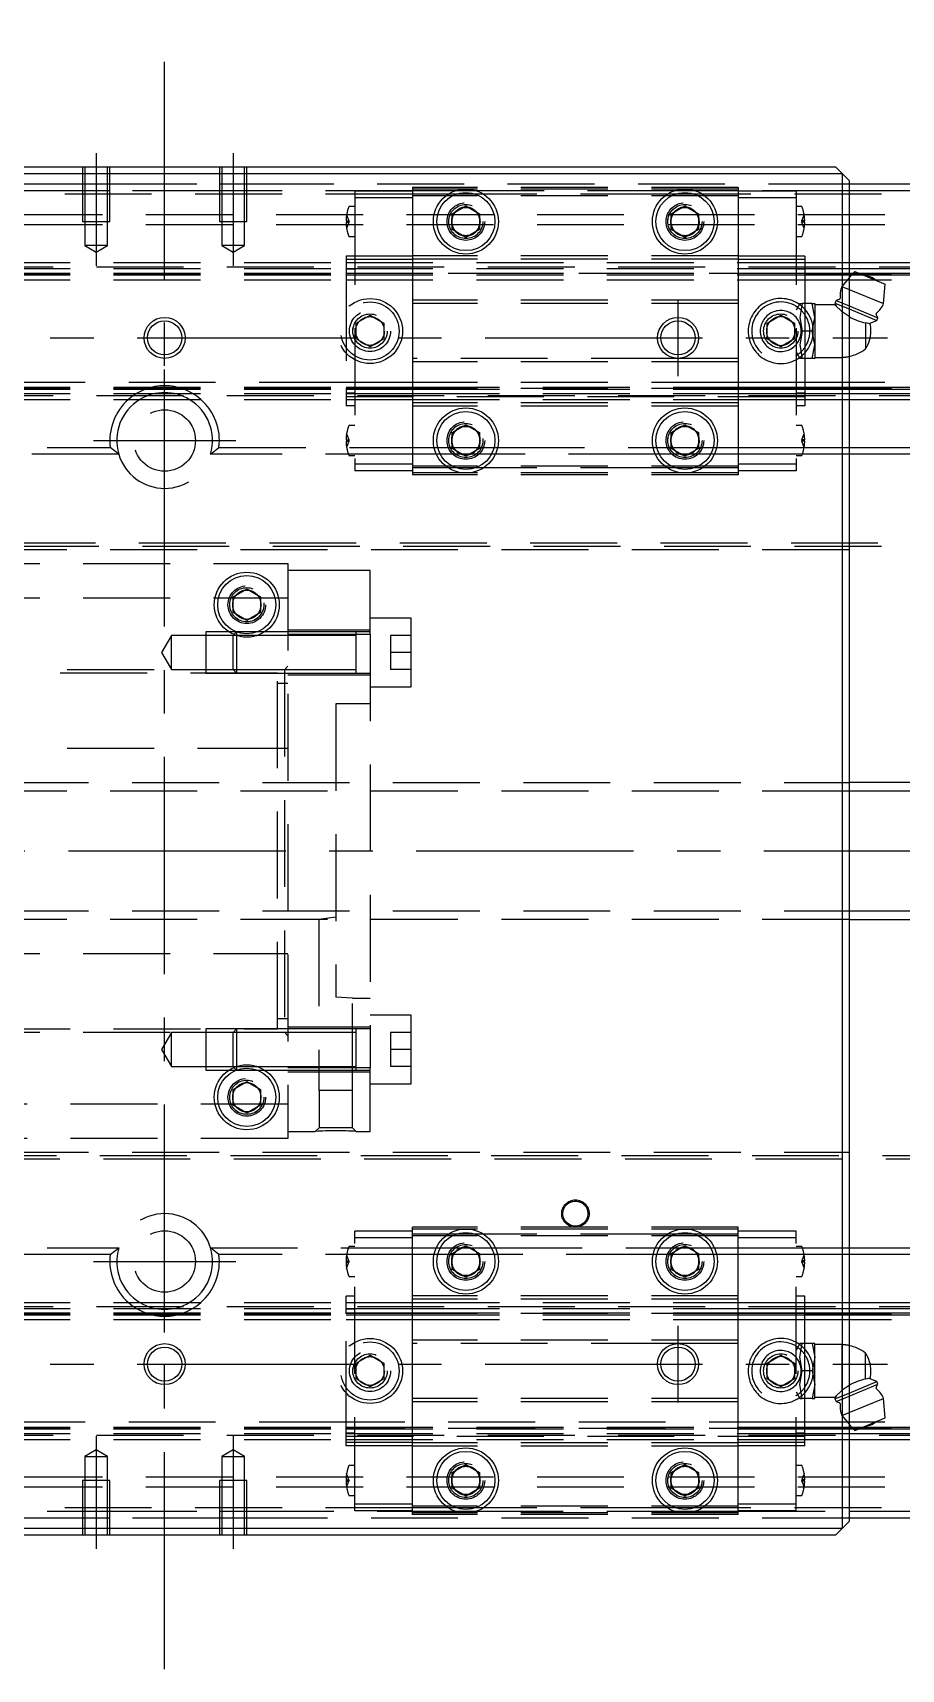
# Model space of a CAD drawing. Extents: x -29 to 1040, y -350 to 120.
# Drawn here: x 390.7 to 517.6, y -119.6 to 119.6 of the extents above; entities that cross this region are included whole.
import ezdxf

# ---------------------------------------------------------------- set-up
doc = ezdxf.new("R2010")
doc.units = 0
doc.linetypes.add('CENTER', pattern=[50.8, 31.75, -6.35, 6.35, -6.35])
doc.linetypes.add('DASHED', pattern=[19.05, 12.7, -6.35])
doc.layers.get('0').update_dxf_attribs({"linetype": 'CONTINUOUS'})
doc.layers.add('CENTER', color=1, linetype='CENTER')

msp = doc.modelspace()

# ---------------------------------------------------------------- linework, layer by layer
at = {"color": 7, "linetype": 'CONTINUOUS'}
for p, q in [((509, 99), (311, 99)), ((312, 100), (508, 100)), ((508, 100), (509, 99)), ((509, 99), (510, 98)), ((509, -99), (509, 99)), ((510, 98), (510, -98)), ((510, 97.5), (818, 97.5)), ((819, 96.5), (510, 96.5)), ((452, 93.15), (454, 94.31)), ((454, 94.31), (456, 93.15)), ((484, 93.15), (486, 94.31)), ((486, 94.31), (488, 93.15)), ((452, 90.85), (452, 93.15)), ((456, 93.15), (456, 90.85)), ((484, 90.85), (484, 93.15)), ((488, 93.15), (488, 90.85)), ((454, 89.69), (452, 90.85)), ((456, 90.85), (454, 89.69)), ((486, 89.69), (484, 90.85)), ((488, 90.85), (486, 89.69)), ((510, 86), (820, 86)), ((510.8, 84.68), (510, 83.76)), ((510, 84.48), (510.63, 84.48)), ((510, 84.2), (510.38, 84.2)), ((510.8, 84.68), (515.23, 82.84)), ((511.27, 84.48), (820, 84.48)), ((511.95, 84.2), (820, 84.2)), ((510, 82.09), (515.03, 80)), ((515.03, 80), (515.23, 82.84)), ((510, 79.66), (514.17, 77.93)), ((510, 79.22), (514.02, 77.56)), ((513.06, 77.07), (512.4, 77.18)), ((512.4, 77.18), (512.4, 73.4)), ((512.9, 77.09), (514.02, 77.56)), ((514.17, 77.93), (513.96, 78.44)), ((514.02, 77.56), (514.17, 77.93)), ((510, 67.8), (820, 67.8)), ((510, 67.52), (820, 67.52)), ((510, 66), (820, 66)), ((452, 61.15), (454, 62.31)), ((454, 62.31), (456, 61.15)), ((484, 61.15), (486, 62.31)), ((486, 62.31), (488, 61.15)), ((452, 58.85), (452, 61.15)), ((456, 61.15), (456, 58.85)), ((484, 58.85), (484, 61.15)), ((488, 61.15), (488, 58.85)), ((454, 57.69), (452, 58.85)), ((456, 58.85), (454, 57.69)), ((486, 57.69), (484, 58.85)), ((488, 58.85), (486, 57.69)), ((510, 59), (522.06, 59)), ((523.29, 58), (510, 58)), ((420, 37.15), (422, 38.31)), ((422, 38.31), (424, 37.15)), ((420, 34.85), (420, 37.15)), ((424, 37.15), (424, 34.85)), ((422, 33.69), (420, 34.85)), ((424, 34.85), (422, 33.69)), ((763, 10), (510, 10)), ((510, -10), (763, -10)), ((420, -34.85), (422, -33.69)), ((420, -37.15), (420, -34.85)), ((422, -33.69), (424, -34.85)), ((424, -34.85), (424, -37.15)), ((422, -38.31), (420, -37.15)), ((424, -37.15), (422, -38.31)), ((452, -58.85), (454, -57.69)), ((452, -61.15), (452, -58.85)), ((454, -57.69), (456, -58.85)), ((456, -58.85), (456, -61.15)), ((484, -58.85), (486, -57.69)), ((484, -61.15), (484, -58.85)), ((486, -57.69), (488, -58.85)), ((488, -58.85), (488, -61.15)), ((510, -58), (523.29, -58)), ((522.06, -59), (510, -59)), ((454, -62.31), (452, -61.15)), ((456, -61.15), (454, -62.31)), ((486, -62.31), (484, -61.15)), ((488, -61.15), (486, -62.31)), ((510, -66), (820, -66)), ((510, -67.52), (820, -67.52)), ((510, -67.8), (820, -67.8)), ((512.4, -77.18), (512.4, -73.4)), ((510, -79.22), (514.02, -77.56)), ((510, -79.66), (514.17, -77.93)), ((513.06, -77.07), (512.4, -77.18)), ((514.02, -77.56), (512.9, -77.09)), ((513.96, -78.44), (514.17, -77.93)), ((514.17, -77.93), (514.02, -77.56)), ((510, -82.09), (515.03, -80)), ((515.23, -82.84), (515.03, -80)), ((510.8, -84.68), (515.23, -82.84)), ((510, -83.76), (510.8, -84.68)), ((510, -84.2), (510.38, -84.2)), ((510, -84.48), (510.63, -84.48)), ((510, -86), (820, -86)), ((511.27, -84.48), (820, -84.48)), ((511.95, -84.2), (820, -84.2)), ((452, -90.85), (454, -89.69)), ((452, -93.15), (452, -90.85)), ((454, -89.69), (456, -90.85)), ((456, -90.85), (456, -93.15)), ((484, -90.85), (486, -89.69)), ((484, -93.15), (484, -90.85)), ((486, -89.69), (488, -90.85)), ((488, -90.85), (488, -93.15)), ((454, -94.31), (452, -93.15)), ((456, -93.15), (454, -94.31)), ((486, -94.31), (484, -93.15)), ((488, -93.15), (486, -94.31)), ((510, -98), (509, -99)), ((510, -96.5), (819, -96.5)), ((818, -97.5), (510, -97.5)), ((311, -99), (509, -99)), ((508, -100), (312, -100)), ((509, -99), (508, -100))]:
    msp.add_line(p, q, dxfattribs=at)
at = {"color": 3, "linetype": 'DASHED'}
for p, q in [((398, 100), (398, 92)), ((398.35, 100), (398.35, 92)), ((401.65, 92), (401.65, 100)), ((402, 92), (402, 100)), ((418, 100), (418, 92)), ((418.35, 100), (418.35, 92)), ((421.65, 92), (421.65, 100)), ((422, 92), (422, 100)), ((310, 97.5), (398, 97.5)), ((398, 96.5), (373.8, 96.5)), ((446.2, 96), (373.8, 96)), ((398, 97.5), (402, 97.5)), ((402, 96.5), (398, 96.5)), ((402, 97.5), (418, 97.5)), ((418, 96.5), (402, 96.5)), ((418, 97.5), (422, 97.5)), ((422, 96.5), (418, 96.5)), ((422, 97.5), (510, 97.5)), ((446.2, 96.5), (422, 96.5)), ((437.77, 96.45), (437.77, 95.45)), ((446.2, 96.45), (437.77, 96.45)), ((446.2, 97), (446.2, 96)), ((493.8, 97), (446.2, 97)), ((493.8, 96.75), (446.2, 96.75)), ((452.48, 96.5), (446.2, 96.5)), ((446.2, 96), (446.2, 87)), ((451.44, 96), (446.2, 96)), ((493.8, 95.75), (446.2, 95.75)), ((452.56, 96), (451.44, 96)), ((455.52, 96.5), (452.48, 96.5)), ((455.44, 96), (452.56, 96)), ((456.56, 96), (455.44, 96)), ((484.48, 96.5), (455.52, 96.5)), ((483.44, 96), (456.56, 96)), ((484.56, 96), (483.44, 96)), ((487.52, 96.5), (484.48, 96.5)), ((487.44, 96), (484.56, 96)), ((488.56, 96), (487.44, 96)), ((493.8, 96.5), (487.52, 96.5)), ((493.8, 96), (488.56, 96)), ((493.8, 97), (493.8, 96)), ((510, 96.5), (493.8, 96.5)), ((502.23, 96.45), (493.8, 96.45)), ((493.8, 96), (493.8, 87)), ((819.5, 96), (493.8, 96)), ((502.23, 96.45), (502.23, 95.45)), ((437.77, 94.2), (436.99, 94.2)), ((437.77, 95.45), (437.77, 56.55)), ((446.2, 95.45), (437.77, 95.45)), ((502.23, 95.45), (493.8, 95.45)), ((502.23, 95.45), (502.23, 56.55)), ((503.01, 94.2), (502.23, 94.2)), ((820, 93), (0, 93)), ((820, 91.5), (0, 91.5)), ((398, 92), (402, 92)), ((398.35, 92), (398.35, 88.5)), ((401.65, 88.5), (401.65, 92)), ((418, 92), (422, 92)), ((418.35, 92), (418.35, 88.5)), ((421.65, 88.5), (421.65, 92)), ((436.5, 92.1), (436.58, 92.1)), ((436.58, 91.9), (436.5, 91.9)), ((436.58, 93), (436.9, 92.1)), ((436.58, 92.1), (436.9, 92.1)), ((436.58, 92.1), (436.58, 91.9)), ((436.9, 91.9), (436.58, 91)), ((436.58, 91.9), (436.9, 91.9)), ((436.9, 92.1), (436.94, 92)), ((436.9, 91.9), (436.94, 92)), ((451.5, 92), (451.53, 92.41)), ((483.5, 92), (483.53, 92.41)), ((503.1, 92.1), (503.06, 92)), ((503.1, 91.9), (503.06, 92)), ((503.1, 92.1), (503.42, 93)), ((503.42, 92.1), (503.1, 92.1)), ((503.42, 91), (503.1, 91.9)), ((503.42, 91.9), (503.1, 91.9)), ((503.42, 91.9), (503.42, 92.1)), ((503.42, 92.1), (503.5, 92.1)), ((503.5, 91.9), (503.42, 91.9)), ((436.99, 89.8), (437.77, 89.8)), ((502.23, 89.8), (503.01, 89.8)), ((398.35, 88.5), (400, 87.55)), ((401.65, 88.5), (398.35, 88.5)), ((400, 87.55), (401.65, 88.5)), ((418.35, 88.5), (420, 87.55)), ((421.65, 88.5), (418.35, 88.5)), ((420, 87.55), (421.65, 88.5)), ((437.77, 86.93), (436.5, 86.93)), ((436.5, 86.93), (436.5, 84.33)), ((437.77, 86.92), (436.5, 86.92)), ((437.77, 86.46), (436.5, 86.46)), ((446.2, 86.93), (437.77, 86.93)), ((446.2, 86.46), (437.77, 86.46)), ((446.2, 87), (446.2, 86.5)), ((493.8, 87), (446.2, 87)), ((446.2, 86.5), (446.2, 80.5)), ((493.8, 86.5), (446.2, 86.5)), ((493.8, 87), (493.8, 86.5)), ((502.23, 86.93), (493.8, 86.93)), ((493.8, 86.5), (493.8, 80.5)), ((502.23, 86.46), (493.8, 86.46)), ((503.5, 86.93), (502.23, 86.93)), ((503.5, 86.92), (502.23, 86.92)), ((503.5, 86.46), (502.23, 86.46)), ((503.5, 86.93), (503.5, 84.33)), ((0, 85.4), (820, 85.4)), ((383.5, 86), (436.5, 86)), ((383.5, 85.15), (436.5, 85.15)), ((383.5, 84.48), (436.5, 84.48)), ((383.5, 84.42), (436.5, 84.42)), ((383.5, 84.2), (436.5, 84.2)), ((436.5, 86), (502.23, 86)), ((436.5, 85.15), (502.23, 85.15)), ((436.5, 85.08), (437.77, 85.08)), ((436.5, 84.48), (502.23, 84.48)), ((502.23, 84.42), (436.5, 84.42)), ((436.5, 84.33), (436.5, 67.67)), ((436.5, 84.2), (502.23, 84.2)), ((502.23, 86), (503.5, 86)), ((502.23, 85.15), (503.5, 85.15)), ((502.23, 85.08), (503.5, 85.08)), ((502.23, 84.48), (503.5, 84.48)), ((503.5, 84.42), (502.23, 84.42)), ((502.23, 84.2), (503.5, 84.2)), ((503.5, 86), (510, 86)), ((503.5, 85.15), (510, 85.15)), ((503.5, 84.48), (510, 84.48)), ((503.5, 84.42), (820, 84.42)), ((503.5, 84.33), (503.5, 80)), ((503.5, 84.2), (510, 84.2)), ((510, 83.76), (508.93, 82.53)), ((510, 85.15), (820, 85.15)), ((510.38, 84.2), (511.95, 84.2)), ((510.63, 84.48), (511.27, 84.48)), ((383.5, 83.5), (436.5, 83.5)), ((436.5, 83.5), (502.23, 83.5)), ((502.23, 83.5), (503.5, 83.5)), ((503.5, 83.5), (820, 83.5)), ((508.93, 82.53), (510, 82.09)), ((446.2, 80.5), (446.2, 80)), ((493.8, 80.5), (446.2, 80.5)), ((446.2, 80), (446.2, 72)), ((493.8, 80), (446.2, 80)), ((493.8, 80.5), (493.8, 80)), ((493.8, 80), (493.8, 72)), ((502.78, 80), (502.23, 79.06)), ((502.78, 80), (503.13, 80)), ((503.13, 80), (502.78, 78)), ((504.6, 80), (503.13, 80)), ((503.5, 80), (503.5, 72)), ((504.6, 80), (504.96, 80)), ((504.96, 78), (504.6, 80)), ((504.96, 80), (504.96, 78)), ((507.92, 79.85), (504.96, 79.85)), ((508.07, 80.45), (507.92, 80.08)), ((507.92, 80.08), (508.1, 79.64)), ((507.92, 80.08), (510, 79.22)), ((508.96, 78.83), (507.92, 79.85)), ((508.58, 80.66), (508.07, 80.45)), ((508.07, 80.45), (510, 79.66)), ((438, 77.15), (440, 78.31)), ((438, 74.85), (438, 77.15)), ((440, 78.31), (442, 77.15)), ((442, 77.15), (442, 74.85)), ((498, 77.15), (500, 78.31)), ((498, 74.85), (498, 77.15)), ((500, 78.31), (502, 77.15)), ((502, 77.15), (502, 74.85)), ((502.78, 78), (503.13, 76)), ((504.6, 76), (504.96, 78)), ((504.96, 78), (504.96, 74)), ((510, 78.1), (508.96, 78.83)), ((508.96, 78.83), (508.96, 72.15)), ((437.5, 76), (437.53, 76.41)), ((440, 73.69), (438, 74.85)), ((442, 74.85), (440, 73.69)), ((497.5, 76), (497.53, 76.37)), ((500, 73.69), (498, 74.85)), ((502, 74.85), (500, 73.69)), ((503.13, 76), (502.78, 74)), ((504.6, 76), (503.13, 76)), ((504.96, 74), (504.6, 76)), ((446.2, 72), (446.2, 71.5)), ((485, 72), (446.2, 72)), ((493.8, 72), (485, 72)), ((493.8, 72), (493.8, 71.5)), ((502.23, 72.94), (502.78, 72)), ((502.78, 74), (503.13, 72)), ((503.13, 72), (502.78, 72)), ((504.6, 72), (503.13, 72)), ((503.5, 72), (503.5, 67.67)), ((504.6, 72), (504.96, 74)), ((504.96, 72), (504.6, 72)), ((504.96, 74), (504.96, 72)), ((504.96, 72.15), (508.96, 72.15)), ((446.2, 71.5), (446.2, 65.5)), ((493.8, 71.5), (446.2, 71.5)), ((493.8, 71.5), (493.8, 65.5)), ((436.5, 68.5), (383.5, 68.5)), ((383.5, 67.8), (436.5, 67.8)), ((383.5, 67.58), (436.5, 67.58)), ((383.5, 67.52), (436.5, 67.52)), ((446.2, 68.5), (436.5, 68.5)), ((436.5, 67.8), (446.2, 67.8)), ((436.5, 67.67), (436.5, 65.07)), ((446.2, 67.58), (436.5, 67.58)), ((436.5, 67.52), (446.2, 67.52)), ((493.8, 68.5), (446.2, 68.5)), ((446.2, 67.8), (493.8, 67.8)), ((493.8, 67.58), (446.2, 67.58)), ((446.2, 67.52), (493.8, 67.52)), ((502.23, 68.5), (493.8, 68.5)), ((493.8, 67.8), (502.23, 67.8)), ((502.23, 67.58), (493.8, 67.58)), ((493.8, 67.52), (502.23, 67.52)), ((503.5, 68.5), (502.23, 68.5)), ((502.23, 67.8), (503.5, 67.8)), ((503.5, 67.58), (502.23, 67.58)), ((502.23, 67.52), (503.5, 67.52)), ((820, 68.5), (503.5, 68.5)), ((503.5, 67.8), (510, 67.8)), ((503.5, 67.67), (503.5, 65.07)), ((503.5, 67.58), (820, 67.58)), ((503.5, 67.52), (510, 67.52)), ((0, 66.6), (820, 66.6)), ((383.5, 66.85), (436.5, 66.85)), ((383.5, 66), (436.5, 66)), ((437.77, 66.92), (436.5, 66.92)), ((436.5, 66.85), (446.2, 66.85)), ((503.5, 66.4), (436.5, 66.4)), ((436.5, 66), (446.2, 66)), ((437.77, 65.08), (436.5, 65.08)), ((437.77, 65.07), (436.5, 65.07)), ((446.2, 66.85), (493.8, 66.85)), ((446.2, 66), (493.8, 66)), ((446.2, 65.5), (446.2, 65)), ((493.8, 65.5), (446.2, 65.5)), ((446.2, 65), (446.2, 56)), ((493.8, 65), (446.2, 65)), ((493.8, 66.85), (502.23, 66.85)), ((493.8, 66), (502.23, 66)), ((493.8, 65.5), (493.8, 65)), ((493.8, 65), (493.8, 56)), ((503.5, 66.92), (502.23, 66.92)), ((502.23, 66.85), (503.5, 66.85)), ((502.23, 66), (503.5, 66)), ((503.5, 65.08), (502.23, 65.08)), ((503.5, 65.07), (502.23, 65.07)), ((503.5, 66.85), (510, 66.85)), ((503.5, 66), (510, 66)), ((510, 66.85), (820, 66.85)), ((437.77, 62.2), (436.99, 62.2)), ((503.01, 62.2), (502.23, 62.2)), ((436.5, 60.1), (436.58, 60.1)), ((436.58, 59.9), (436.5, 59.9)), ((436.58, 61), (436.9, 60.1)), ((436.58, 60.1), (436.9, 60.1)), ((436.58, 60.1), (436.58, 59.9)), ((436.9, 59.9), (436.58, 59)), ((436.58, 59.9), (436.9, 59.9)), ((436.9, 60.1), (436.94, 60)), ((436.9, 59.9), (436.94, 60)), ((456.48, 60.29), (456.5, 60)), ((483.5, 60), (483.53, 60.41)), ((503.1, 60.1), (503.06, 60)), ((503.1, 59.9), (503.06, 60)), ((503.1, 60.1), (503.42, 61)), ((503.42, 60.1), (503.1, 60.1)), ((503.42, 59), (503.1, 59.9)), ((503.42, 59.9), (503.1, 59.9)), ((503.42, 59.9), (503.42, 60.1)), ((503.42, 60.1), (503.5, 60.1)), ((503.5, 59.9), (503.42, 59.9)), ((373.8, 59), (402.06, 59)), ((403.29, 58), (373.8, 58)), ((403.29, 58), (402.06, 59)), ((416.71, 58), (417.94, 59)), ((446.2, 58), (416.71, 58)), ((417.94, 59), (446.2, 59)), ((436.99, 57.8), (437.77, 57.8)), ((446.2, 59), (449.36, 59)), ((449.69, 58), (446.2, 58)), ((449.36, 59), (449.87, 59)), ((450.25, 58), (449.69, 58)), ((449.87, 59), (451.44, 59)), ((452.11, 58), (450.25, 58)), ((451.44, 59), (451.71, 59)), ((451.71, 59), (452, 59)), ((452, 59), (452.15, 59)), ((452.5, 58), (452.11, 58)), ((452.15, 59), (452.2, 59)), ((452.2, 59), (455.8, 59)), ((453.36, 58), (452.5, 58)), ((453.46, 58), (453.36, 58)), ((453.5, 58), (453.46, 58)), ((454.5, 58), (453.5, 58)), ((454.54, 58), (454.5, 58)), ((454.64, 58), (454.54, 58)), ((455.5, 58), (454.64, 58)), ((455.89, 58), (455.5, 58)), ((455.8, 59), (455.85, 59)), ((455.85, 59), (456, 59)), ((457.75, 58), (455.89, 58)), ((456, 59), (456.29, 59)), ((456.29, 59), (456.56, 59)), ((456.56, 59), (458.13, 59)), ((458.31, 58), (457.75, 58)), ((458.13, 59), (458.64, 59)), ((481.69, 58), (458.31, 58)), ((458.64, 59), (481.36, 59)), ((481.36, 59), (481.87, 59)), ((482.25, 58), (481.69, 58)), ((481.87, 59), (483.44, 59)), ((484.11, 58), (482.25, 58)), ((483.44, 59), (483.71, 59)), ((483.71, 59), (484, 59)), ((484, 59), (484.15, 59)), ((484.5, 58), (484.11, 58)), ((484.15, 59), (484.2, 59)), ((484.2, 59), (487.8, 59)), ((485.36, 58), (484.5, 58)), ((485.46, 58), (485.36, 58)), ((485.5, 58), (485.46, 58)), ((486.5, 58), (485.5, 58)), ((486.54, 58), (486.5, 58)), ((486.64, 58), (486.54, 58)), ((487.5, 58), (486.64, 58)), ((487.89, 58), (487.5, 58)), ((487.8, 59), (487.85, 59)), ((487.85, 59), (488, 59)), ((489.75, 58), (487.89, 58)), ((488, 59), (488.29, 59)), ((488.29, 59), (488.56, 59)), ((488.56, 59), (490.13, 59)), ((490.31, 58), (489.75, 58)), ((490.13, 59), (490.64, 59)), ((493.8, 58), (490.31, 58)), ((490.64, 59), (493.8, 59)), ((493.8, 59), (502.23, 59)), ((502.23, 58), (493.8, 58)), ((502.23, 59), (503.42, 59)), ((503.16, 58), (502.23, 58)), ((502.23, 57.8), (503.01, 57.8)), ((510, 58), (503.16, 58)), ((503.42, 59), (510, 59)), ((437.77, 56.55), (437.77, 55.55)), ((446.2, 56.55), (437.77, 56.55)), ((446.2, 55.55), (437.77, 55.55)), ((493.8, 56.25), (446.2, 56.25)), ((446.2, 56), (446.2, 55)), ((451.44, 56), (446.2, 56)), ((493.8, 55.25), (446.2, 55.25)), ((452.56, 56), (451.44, 56)), ((455.44, 56), (452.56, 56)), ((456.56, 56), (455.44, 56)), ((483.44, 56), (456.56, 56)), ((484.56, 56), (483.44, 56)), ((487.44, 56), (484.56, 56)), ((488.56, 56), (487.44, 56)), ((493.8, 56), (488.56, 56)), ((502.23, 56.55), (493.8, 56.55)), ((493.8, 56), (493.8, 55)), ((502.23, 55.55), (493.8, 55.55)), ((502.23, 56.55), (502.23, 55.55)), ((493.8, 55), (446.2, 55)), ((819.5, 44.5), (0.5, 44.5)), ((819, 45), (1, 45)), ((510, 44), (310, 44)), ((360, 42), (428, 42)), ((428, 42), (428, -42)), ((440, 41), (428, 41)), ((440, 31.7), (440, 41)), ((360, 37), (428, 37)), ((424.48, 36.29), (424.5, 36)), ((446, 34.01), (440, 34.01)), ((446, 24.01), (446, 34.01)), ((411, 31.51), (409.56, 29.01)), ((416, 31.51), (411, 31.51)), ((411, 26.51), (411, 31.51)), ((419.42, 32.01), (416, 32.01)), ((416, 32.01), (416, 26.01)), ((420, 31.51), (416, 31.51)), ((420.5, 32.01), (419.42, 32.01)), ((420.12, 31.64), (420, 31.51)), ((420.44, 31.51), (420, 31.51)), ((420, 26.51), (420, 31.51)), ((420.5, 32.01), (420.12, 31.64)), ((423.56, 31.51), (420.44, 31.51)), ((420.53, 32.01), (420.5, 32.01)), ((420.53, 32.01), (420.5, 32.01)), ((420.5, 32.01), (420.5, 31.49)), ((420.5, 31.49), (420.5, 26.01)), ((423.47, 32.01), (420.53, 32.01)), ((423.47, 32.01), (420.53, 32.01)), ((424.58, 32.01), (423.47, 32.01)), ((424.58, 32.01), (423.47, 32.01)), ((428, 31.51), (423.56, 31.51)), ((428, 32.01), (424.58, 32.01)), ((428, 32.01), (424.58, 32.01)), ((440, 32.26), (428, 32.26)), ((438.01, 32.01), (428, 32.01)), ((428, 31.7), (440, 31.7)), ((438, 31.51), (428, 31.51)), ((440, 32.01), (438, 32.01)), ((438, 31.51), (438, 32.01)), ((438, 26.01), (438, 32.01)), ((438, 26.51), (438, 31.51)), ((440, 31.7), (440, -31.7)), ((446, 31.51), (443, 31.51)), ((443, 31.51), (443, 29.01)), ((409.56, 29.01), (411, 26.51)), ((443, 29.01), (443, 26.51)), ((446, 29.01), (443, 29.01)), ((427.5, 26.5), (360, 26.5)), ((411, 26.51), (416, 26.51)), ((416, 26.51), (420, 26.51)), ((420, 26.51), (420.5, 26.01)), ((420, 26.51), (428, 26.51)), ((428, 27), (427.5, 26.5)), ((427.5, 26.5), (427.5, -26.5)), ((428, 26.51), (438, 26.51)), ((438, 26.01), (438, 26.51)), ((446, 26.51), (443, 26.51)), ((426.5, 26), (383.5, 26)), ((416, 26.01), (420.5, 26.01)), ((420.5, 26.01), (428, 26.01)), ((420.5, 26.01), (428, 26.01)), ((426.5, -26), (426.5, 26)), ((428, 24.5), (426.5, 24.5)), ((428, 26.01), (438.01, 26.01)), ((428, 25.76), (440, 25.76)), ((438, 26.01), (440, 26.01)), ((440, 24.01), (446, 24.01)), ((440, 21.5), (435, 21.5)), ((435, 21.5), (435, -21.36)), ((427.5, 15), (360, 15)), ((428, 15), (427.5, 15)), ((310, 10), (510, 10)), ((510, 8.75), (310, 8.75)), ((310, -8.75), (510, -8.75)), ((510, -10), (310, -10)), ((435, -9.69), (432.54, -10)), ((432.54, -10), (432.59, -9.99)), ((432.54, -10), (432.54, -35)), ((360, -15), (427.5, -15)), ((427.5, -15), (428, -15)), ((427.5, -15), (428, -15)), ((437.46, -21.5), (435, -21.36)), ((437.46, -35), (437.46, -21.5)), ((437.46, -21.5), (440, -21.5)), ((383.5, -26), (426.5, -26)), ((420.5, -26.01), (416, -26.01)), ((416, -26.01), (416, -32.01)), ((420.5, -26.01), (420, -26.51)), ((428, -26.01), (420.5, -26.01)), ((428, -26.01), (420.5, -26.01)), ((420.5, -26.01), (420.5, -31.49)), ((426.5, -24.5), (428, -24.5)), ((440, -25.76), (428, -25.76)), ((438.01, -26.01), (428, -26.01)), ((440, -26.01), (438, -26.01)), ((438, -32.01), (438, -26.01)), ((438, -32.01), (438, -26.01)), ((446, -24.01), (440, -24.01)), ((446, -34.01), (446, -24.01)), ((360, -26.5), (427.5, -26.5)), ((411, -26.51), (409.56, -29.01)), ((416, -26.51), (411, -26.51)), ((411, -29.01), (411, -26.51)), ((420, -26.51), (416, -26.51)), ((428, -26.51), (420, -26.51)), ((420, -31.51), (420, -26.51)), ((427.5, -26.5), (428, -27)), ((438, -26.51), (428, -26.51)), ((446, -26.51), (443, -26.51)), ((443, -26.51), (443, -29.01)), ((409.56, -29.01), (411, -31.51)), ((411, -31.51), (411, -29.01)), ((446, -29.01), (443, -29.01)), ((443, -29.01), (443, -31.51)), ((411, -31.51), (416, -31.51)), ((416, -31.51), (420, -31.51)), ((416, -32.01), (419.42, -32.01)), ((419.42, -32.01), (420.5, -32.01)), ((420, -31.51), (420.12, -31.64)), ((420, -31.51), (420.44, -31.51)), ((420.12, -31.64), (420.5, -32.01)), ((420.44, -31.51), (423.56, -31.51)), ((420.5, -31.49), (420.5, -32.01)), ((420.5, -32.01), (420.53, -32.01)), ((420.5, -32.01), (420.53, -32.01)), ((420.53, -32.01), (423.47, -32.01)), ((420.53, -32.01), (423.47, -32.01)), ((423.47, -32.01), (424.58, -32.01)), ((423.47, -32.01), (424.58, -32.01)), ((423.56, -31.51), (428, -31.51)), ((424.58, -32.01), (428, -32.01)), ((424.58, -32.01), (428, -32.01)), ((428, -31.51), (438, -31.51)), ((440, -31.7), (428, -31.7)), ((428, -32.01), (438.01, -32.01)), ((428, -32.26), (440, -32.26)), ((438, -32.01), (440, -32.01)), ((438, -32.01), (438, -32.01)), ((440, -41), (440, -31.7)), ((446, -31.51), (443, -31.51)), ((419.5, -36), (419.52, -35.7)), ((437.46, -35), (432.54, -35)), ((432.55, -35), (432.55, -40.45)), ((437.45, -40.45), (437.45, -35)), ((440, -34.01), (446, -34.01)), ((428, -37), (360, -37)), ((432.55, -40.45), (432, -41)), ((437.45, -40.45), (432.55, -40.45)), ((438, -41), (437.45, -40.45)), ((428, -42), (360, -42)), ((428, -41), (432, -41)), ((438, -41), (440, -41)), ((0.5, -44.5), (819.5, -44.5)), ((1, -45), (819, -45)), ((310, -44), (510, -44)), ((446.2, -56), (446.2, -55)), ((493.8, -55), (446.2, -55)), ((493.8, -56), (493.8, -55)), ((437.77, -56.55), (437.77, -55.55)), ((446.2, -55.55), (437.77, -55.55)), ((446.2, -56.55), (437.77, -56.55)), ((437.77, -95.45), (437.77, -56.55)), ((493.8, -55.25), (446.2, -55.25)), ((446.2, -65), (446.2, -56)), ((451.44, -56), (446.2, -56)), ((493.8, -56.25), (446.2, -56.25)), ((452.56, -56), (451.44, -56)), ((455.44, -56), (452.56, -56)), ((456.56, -56), (455.44, -56)), ((483.44, -56), (456.56, -56)), ((484.56, -56), (483.44, -56)), ((487.44, -56), (484.56, -56)), ((488.56, -56), (487.44, -56)), ((493.8, -56), (488.56, -56)), ((502.23, -55.55), (493.8, -55.55)), ((493.8, -65), (493.8, -56)), ((502.23, -56.55), (493.8, -56.55)), ((502.23, -56.55), (502.23, -55.55)), ((502.23, -95.45), (502.23, -56.55)), ((373.8, -58), (403.29, -58)), ((402.06, -59), (373.8, -59)), ((402.06, -59), (403.29, -58)), ((416.71, -58), (446.2, -58)), ((417.94, -59), (416.71, -58)), ((446.2, -59), (417.94, -59)), ((436.9, -59.9), (436.58, -59)), ((437.77, -57.8), (436.99, -57.8)), ((446.2, -58), (449.69, -58)), ((449.36, -59), (446.2, -59)), ((449.87, -59), (449.36, -59)), ((449.69, -58), (450.25, -58)), ((451.44, -59), (449.87, -59)), ((450.25, -58), (452.11, -58)), ((451.71, -59), (451.44, -59)), ((451.5, -60), (451.53, -59.59)), ((452, -59), (451.71, -59)), ((452.15, -59), (452, -59)), ((452.11, -58), (452.5, -58)), ((452.2, -59), (452.15, -59)), ((455.8, -59), (452.2, -59)), ((452.5, -58), (453.36, -58)), ((453.36, -58), (453.46, -58)), ((453.46, -58), (453.5, -58)), ((453.5, -58), (454.5, -58)), ((454.5, -58), (454.54, -58)), ((454.54, -58), (454.64, -58)), ((454.64, -58), (455.5, -58)), ((455.5, -58), (455.89, -58)), ((455.85, -59), (455.8, -59)), ((456, -59), (455.85, -59)), ((455.89, -58), (457.75, -58)), ((456.29, -59), (456, -59)), ((456.56, -59), (456.29, -59)), ((458.13, -59), (456.56, -59)), ((457.75, -58), (458.31, -58)), ((458.64, -59), (458.13, -59)), ((458.31, -58), (481.69, -58)), ((481.36, -59), (458.64, -59)), ((481.87, -59), (481.36, -59)), ((481.69, -58), (482.25, -58)), ((483.44, -59), (481.87, -59)), ((482.25, -58), (484.11, -58)), ((483.71, -59), (483.44, -59)), ((483.5, -60), (483.53, -59.59)), ((484, -59), (483.71, -59)), ((484.15, -59), (484, -59)), ((484.11, -58), (484.5, -58)), ((484.2, -59), (484.15, -59)), ((487.8, -59), (484.2, -59)), ((484.5, -58), (485.36, -58)), ((485.36, -58), (485.46, -58)), ((485.46, -58), (485.5, -58)), ((485.5, -58), (486.5, -58)), ((486.5, -58), (486.54, -58)), ((486.54, -58), (486.64, -58)), ((486.64, -58), (487.5, -58)), ((487.5, -58), (487.89, -58)), ((487.85, -59), (487.8, -59)), ((488, -59), (487.85, -59)), ((487.89, -58), (489.75, -58)), ((488.29, -59), (488, -59)), ((488.56, -59), (488.29, -59)), ((490.13, -59), (488.56, -59)), ((489.75, -58), (490.31, -58)), ((490.64, -59), (490.13, -59)), ((490.31, -58), (493.8, -58)), ((493.8, -59), (490.64, -59)), ((493.8, -58), (502.23, -58)), ((502.23, -59), (493.8, -59)), ((503.01, -57.8), (502.23, -57.8)), ((502.23, -58), (503.16, -58)), ((503.42, -59), (502.23, -59)), ((503.42, -59), (503.1, -59.9)), ((503.16, -58), (510, -58)), ((510, -59), (503.42, -59)), ((436.58, -59.9), (436.5, -59.9)), ((436.5, -60.1), (436.58, -60.1)), ((436.58, -59.9), (436.9, -59.9)), ((436.58, -60.1), (436.58, -59.9)), ((436.58, -61), (436.9, -60.1)), ((436.58, -60.1), (436.9, -60.1)), ((436.9, -59.9), (436.94, -60)), ((436.9, -60.1), (436.94, -60)), ((503.1, -59.9), (503.06, -60)), ((503.1, -60.1), (503.06, -60)), ((503.42, -59.9), (503.1, -59.9)), ((503.1, -60.1), (503.42, -61)), ((503.42, -60.1), (503.1, -60.1)), ((503.5, -59.9), (503.42, -59.9)), ((503.42, -59.9), (503.42, -60.1)), ((503.42, -60.1), (503.5, -60.1)), ((436.99, -62.2), (437.77, -62.2)), ((502.23, -62.2), (503.01, -62.2)), ((0, -66.6), (820, -66.6)), ((383.5, -66), (436.5, -66)), ((383.5, -66.85), (436.5, -66.85)), ((437.77, -65.07), (436.5, -65.07)), ((436.5, -67.67), (436.5, -65.07)), ((437.77, -65.08), (436.5, -65.08)), ((436.5, -66), (446.2, -66)), ((436.5, -66.85), (446.2, -66.85)), ((436.5, -66.92), (437.77, -66.92)), ((446.2, -65.5), (446.2, -65)), ((493.8, -65), (446.2, -65)), ((446.2, -71.5), (446.2, -65.5)), ((493.8, -65.5), (446.2, -65.5)), ((446.2, -66), (493.8, -66)), ((446.2, -66.85), (493.8, -66.85)), ((493.8, -65.5), (493.8, -65)), ((493.8, -71.5), (493.8, -65.5)), ((493.8, -66), (502.23, -66)), ((493.8, -66.85), (502.23, -66.85)), ((503.5, -65.07), (502.23, -65.07)), ((503.5, -65.08), (502.23, -65.08)), ((502.23, -66), (503.5, -66)), ((502.23, -66.85), (503.5, -66.85)), ((502.23, -66.92), (503.5, -66.92)), ((503.5, -67.67), (503.5, -65.07)), ((503.5, -66), (510, -66)), ((503.5, -66.85), (510, -66.85)), ((510, -66.85), (820, -66.85)), ((383.5, -67.52), (436.5, -67.52)), ((383.5, -67.58), (436.5, -67.58)), ((383.5, -67.8), (436.5, -67.8)), ((383.5, -68.5), (436.5, -68.5)), ((436.5, -67.52), (446.2, -67.52)), ((446.2, -67.58), (436.5, -67.58)), ((436.5, -84.33), (436.5, -67.67)), ((436.5, -67.8), (446.2, -67.8)), ((436.5, -68.5), (446.2, -68.5)), ((446.2, -67.52), (493.8, -67.52)), ((493.8, -67.58), (446.2, -67.58)), ((446.2, -67.8), (493.8, -67.8)), ((446.2, -68.5), (493.8, -68.5)), ((493.8, -67.52), (502.23, -67.52)), ((502.23, -67.58), (493.8, -67.58)), ((493.8, -67.8), (502.23, -67.8)), ((493.8, -68.5), (502.23, -68.5)), ((502.23, -67.52), (503.5, -67.52)), ((503.5, -67.58), (502.23, -67.58)), ((502.23, -67.8), (503.5, -67.8)), ((502.23, -68.5), (503.5, -68.5)), ((503.5, -67.52), (510, -67.52)), ((503.5, -67.58), (820, -67.58)), ((503.5, -72), (503.5, -67.67)), ((503.5, -67.8), (510, -67.8)), ((503.5, -68.5), (820, -68.5)), ((446.2, -72), (446.2, -71.5)), ((493.8, -71.5), (446.2, -71.5)), ((493.8, -72), (493.8, -71.5)), ((438, -74.85), (440, -73.69)), ((440, -73.69), (442, -74.85)), ((446.2, -80), (446.2, -72)), ((485, -72), (446.2, -72)), ((493.8, -72), (485, -72)), ((493.8, -80), (493.8, -72)), ((498, -74.85), (500, -73.69)), ((500, -73.69), (502, -74.85)), ((502.78, -72), (502.23, -72.94)), ((503.13, -72), (502.78, -72)), ((502.78, -74), (503.13, -72)), ((503.13, -76), (502.78, -74)), ((504.6, -72), (503.13, -72)), ((503.5, -80), (503.5, -72)), ((504.96, -72), (504.6, -72)), ((504.6, -72), (504.96, -74)), ((504.96, -74), (504.6, -76)), ((504.96, -74), (504.96, -72)), ((508.96, -72.15), (504.96, -72.15)), ((504.96, -78), (504.96, -74)), ((508.96, -78.83), (508.96, -72.15)), ((437.5, -76), (437.53, -75.59)), ((438, -77.15), (438, -74.85)), ((442, -74.85), (442, -77.15)), ((497.5, -76), (497.53, -75.59)), ((498, -77.15), (498, -74.85)), ((502, -74.85), (502, -77.15)), ((502.78, -78), (503.13, -76)), ((504.6, -76), (503.13, -76)), ((504.6, -76), (504.96, -78)), ((440, -78.31), (438, -77.15)), ((442, -77.15), (440, -78.31)), ((500, -78.31), (498, -77.15)), ((502, -77.15), (500, -78.31)), ((503.13, -80), (502.78, -78)), ((504.96, -78), (504.6, -80)), ((504.96, -80), (504.96, -78)), ((508.96, -78.83), (507.92, -79.85)), ((510, -78.1), (508.96, -78.83)), ((446.2, -80.5), (446.2, -80)), ((493.8, -80), (446.2, -80)), ((446.2, -86.5), (446.2, -80.5)), ((493.8, -80.5), (446.2, -80.5)), ((493.8, -80.5), (493.8, -80)), ((493.8, -86.5), (493.8, -80.5)), ((502.23, -79.06), (502.78, -80)), ((502.78, -80), (503.13, -80)), ((504.6, -80), (503.13, -80)), ((503.5, -84.33), (503.5, -80)), ((504.6, -80), (504.96, -80)), ((504.96, -79.85), (507.92, -79.85)), ((507.92, -80.08), (510, -79.22)), ((508.1, -79.64), (507.92, -80.08)), ((507.92, -80.08), (508.07, -80.45)), ((508.07, -80.45), (510, -79.66)), ((508.07, -80.45), (508.58, -80.66)), ((436.5, -83.5), (383.5, -83.5)), ((502.23, -83.5), (436.5, -83.5)), ((503.5, -83.5), (502.23, -83.5)), ((820, -83.5), (503.5, -83.5)), ((508.93, -82.53), (510, -82.09)), ((508.93, -82.53), (510, -83.76)), ((0, -85.4), (820, -85.4)), ((383.5, -84.2), (436.5, -84.2)), ((383.5, -84.42), (436.5, -84.42)), ((383.5, -84.48), (436.5, -84.48)), ((383.5, -85.15), (436.5, -85.15)), ((383.5, -86), (436.5, -86)), ((436.5, -84.2), (502.23, -84.2)), ((436.5, -86.93), (436.5, -84.33)), ((502.23, -84.42), (436.5, -84.42)), ((436.5, -84.48), (502.23, -84.48)), ((437.77, -85.08), (436.5, -85.08)), ((436.5, -85.15), (502.23, -85.15)), ((503.5, -85.6), (436.5, -85.6)), ((436.5, -86), (502.23, -86)), ((502.23, -84.2), (503.5, -84.2)), ((503.5, -84.42), (502.23, -84.42)), ((502.23, -84.48), (503.5, -84.48)), ((503.5, -85.08), (502.23, -85.08)), ((502.23, -85.15), (503.5, -85.15)), ((502.23, -86), (503.5, -86)), ((503.5, -84.2), (510, -84.2)), ((503.5, -86.93), (503.5, -84.33)), ((503.5, -84.42), (820, -84.42)), ((503.5, -84.48), (510, -84.48)), ((503.5, -85.15), (510, -85.15)), ((503.5, -86), (510, -86)), ((510, -85.15), (820, -85.15)), ((510.38, -84.2), (511.95, -84.2)), ((510.63, -84.48), (511.27, -84.48)), ((400, -87.55), (398.35, -88.5)), ((398.35, -88.5), (398.35, -92)), ((398.35, -88.5), (401.65, -88.5)), ((401.65, -88.5), (400, -87.55)), ((401.65, -92), (401.65, -88.5)), ((420, -87.55), (418.35, -88.5)), ((418.35, -88.5), (418.35, -92)), ((418.35, -88.5), (421.65, -88.5)), ((421.65, -88.5), (420, -87.55)), ((421.65, -92), (421.65, -88.5)), ((437.77, -86.46), (436.5, -86.46)), ((437.77, -86.92), (436.5, -86.92)), ((437.77, -86.93), (436.5, -86.93)), ((446.2, -86.46), (437.77, -86.46)), ((446.2, -86.93), (437.77, -86.93)), ((446.2, -87), (446.2, -86.5)), ((493.8, -86.5), (446.2, -86.5)), ((446.2, -96), (446.2, -87)), ((493.8, -87), (446.2, -87)), ((502.23, -86.46), (493.8, -86.46)), ((493.8, -87), (493.8, -86.5)), ((502.23, -86.93), (493.8, -86.93)), ((493.8, -96), (493.8, -87)), ((503.5, -86.46), (502.23, -86.46)), ((503.5, -86.92), (502.23, -86.92)), ((503.5, -86.93), (502.23, -86.93)), ((437.77, -89.8), (436.99, -89.8)), ((503.01, -89.8), (502.23, -89.8)), ((820, -91.5), (0, -91.5)), ((820, -93), (0, -93)), ((398, -92), (398, -100)), ((402, -92), (398, -92)), ((398.35, -92), (398.35, -100)), ((401.65, -100), (401.65, -92)), ((402, -100), (402, -92)), ((418, -92), (418, -100)), ((422, -92), (418, -92)), ((418.35, -92), (418.35, -100)), ((421.65, -100), (421.65, -92)), ((422, -100), (422, -92)), ((436.58, -91.9), (436.5, -91.9)), ((436.5, -92.1), (436.58, -92.1)), ((436.9, -91.9), (436.58, -91)), ((436.58, -91.9), (436.9, -91.9)), ((436.58, -92.1), (436.58, -91.9)), ((436.58, -93), (436.9, -92.1)), ((436.58, -92.1), (436.9, -92.1)), ((436.9, -91.9), (436.94, -92)), ((436.9, -92.1), (436.94, -92)), ((451.5, -92), (451.53, -91.59)), ((483.5, -92), (483.53, -91.59)), ((503.1, -91.9), (503.06, -92)), ((503.1, -92.1), (503.06, -92)), ((503.42, -91), (503.1, -91.9)), ((503.42, -91.9), (503.1, -91.9)), ((503.1, -92.1), (503.42, -93)), ((503.42, -92.1), (503.1, -92.1)), ((503.5, -91.9), (503.42, -91.9)), ((503.42, -91.9), (503.42, -92.1)), ((503.42, -92.1), (503.5, -92.1)), ((436.99, -94.2), (437.77, -94.2)), ((446.2, -95.45), (437.77, -95.45)), ((437.77, -96.45), (437.77, -95.45)), ((502.23, -95.45), (493.8, -95.45)), ((502.23, -94.2), (503.01, -94.2)), ((502.23, -96.45), (502.23, -95.45)), ((398, -97.5), (310, -97.5)), ((446.2, -96), (373.8, -96)), ((373.8, -96.5), (398, -96.5)), ((398, -96.5), (402, -96.5)), ((402, -97.5), (398, -97.5)), ((402, -96.5), (418, -96.5)), ((418, -97.5), (402, -97.5)), ((418, -96.5), (422, -96.5)), ((422, -97.5), (418, -97.5)), ((422, -96.5), (446.2, -96.5)), ((510, -97.5), (422, -97.5)), ((446.2, -96.45), (437.77, -96.45)), ((493.8, -95.75), (446.2, -95.75)), ((446.2, -97), (446.2, -96)), ((451.44, -96), (446.2, -96)), ((446.2, -96.5), (452.48, -96.5)), ((493.8, -96.75), (446.2, -96.75)), ((493.8, -97), (446.2, -97)), ((452.56, -96), (451.44, -96)), ((452.48, -96.5), (455.52, -96.5)), ((455.44, -96), (452.56, -96)), ((456.56, -96), (455.44, -96)), ((455.52, -96.5), (484.48, -96.5)), ((483.44, -96), (456.56, -96)), ((484.56, -96), (483.44, -96)), ((484.48, -96.5), (487.52, -96.5)), ((487.44, -96), (484.56, -96)), ((488.56, -96), (487.44, -96)), ((487.52, -96.5), (493.8, -96.5)), ((493.8, -96), (488.56, -96)), ((493.8, -97), (493.8, -96)), ((819.5, -96), (493.8, -96)), ((502.23, -96.45), (493.8, -96.45)), ((493.8, -96.5), (510, -96.5))]:
    msp.add_line(p, q, dxfattribs=at)
at = {"color": 3, "linetype": 'CONTINUOUS'}
for p, q in [((763, 8.75), (510, 8.75)), ((510, -8.75), (763, -8.75))]:
    msp.add_line(p, q, dxfattribs=at)
at = {"color": 7, "linetype": 'CONTINUOUS'}
for centre, radius in [((454, 92), 4.75), ((454, 92), 4.25), ((486, 92), 4.75), ((486, 92), 4.25), ((410, 75), 3), ((410, 75), 2.5), ((485, 75), 2.5), ((454, 60), 4.75), ((486, 60), 4.75), ((454, 60), 4.25), ((486, 60), 4.25), ((422, 36), 4.75), ((422, 36), 4.25), ((422, -36), 4.75), ((422, -36), 4.25), ((454, -60), 4.75), ((454, -60), 4.25), ((486, -60), 4.75), ((486, -60), 4.25), ((410, -75), 3), ((410, -75), 2.5), ((485, -75), 2.5), ((454, -92), 4.75), ((454, -92), 4.25), ((486, -92), 4.75), ((486, -92), 4.25)]:
    msp.add_circle(centre, radius, dxfattribs=at)
at = {"color": 3, "linetype": 'DASHED'}
for centre, radius in [((454, 92), 2.75), ((454, 92), 2.5), ((454, 92), 2.07), ((486, 92), 2.75), ((486, 92), 2.5), ((486, 92), 2.07), ((440, 76), 4.75), ((440, 76), 4.25), ((440, 76), 3), ((440, 76), 2.5), ((440, 76), 2.1), ((500, 76), 2.5), ((410, 60), 4.5), ((454, 60), 2.75), ((454, 60), 2.5), ((486, 60), 2.75), ((486, 60), 2.5), ((454, 60), 2.07), ((486, 60), 2.07), ((422, 36), 2.75), ((422, 36), 2.5), ((422, -36), 2.75), ((422, -36), 2.5), ((470, -53), 2), ((470, -53), 1.83), ((410, -60), 4.5), ((454, -60), 2.75), ((486, -60), 2.75), ((454, -60), 2.5), ((454, -60), 2.07), ((486, -60), 2.5), ((486, -60), 2.07), ((440, -76), 4.75), ((440, -76), 4.25), ((440, -76), 3), ((440, -76), 2.5), ((440, -76), 2.1), ((500, -76), 2.5), ((454, -92), 2.75), ((454, -92), 2.5), ((454, -92), 2.07), ((486, -92), 2.75), ((486, -92), 2.5), ((486, -92), 2.07)]:
    msp.add_circle(centre, radius, dxfattribs=at)
at = {"color": 3, "linetype": 'CONTINUOUS'}
for centre in [(485, 75), (485, -75)]:
    msp.add_circle(centre, 3, dxfattribs=at)
at = {"color": 3, "linetype": 'DASHED'}
for centre, radius, start, end in [((442.5, 92), 6, 159.1494, 170.4059), ((436.99, 94.1), 0.1, 90, 159.1494), ((454, 92), 2.06, 134.0859, 165.9141), ((454, 92), 2.1, 137.7528, 162.2472), ((454, 92), 2.1, 102.2472, 137.7528), ((454, 92), 2.06, 105.9141, 134.0859), ((454, 92), 2.06, 74.0859, 105.9141), ((454, 92), 2.1, 77.7528, 102.2472), ((454, 92), 2.1, 42.2472, 77.7528), ((454, 92), 2.06, 45.9141, 74.0859), ((454, 92), 2.06, 14.0859, 45.9141), ((454, 92), 2.1, 17.7528, 42.2472), ((486, 92), 2.06, 134.0859, 165.9141), ((486, 92), 2.1, 137.7528, 162.2472), ((486, 92), 2.1, 102.2472, 137.7528), ((486, 92), 2.06, 105.9141, 134.0859), ((486, 92), 2.06, 74.0859, 105.9141), ((486, 92), 2.1, 77.7528, 102.2472), ((486, 92), 2.1, 42.2472, 77.7528), ((486, 92), 2.06, 45.9141, 74.0859), ((486, 92), 2.06, 14.0859, 45.9141), ((486, 92), 2.1, 17.7528, 42.2472), ((503.01, 94.1), 0.1, 20.8506, 90), ((497.5, 92), 6, 9.5941, 20.8506), ((442.5, 92), 6, 170.4203, 179.0449), ((442.5, 92), 6, 180.9551, 189.5797), ((442.5, 92), 6, 189.5941, 200.8506), ((454, 92), 2.1, 162.2472, 180), ((454, 92), 2.1, 180, 197.7528), ((454, 92), 2.06, 165.9141, 180), ((454, 92), 2.06, 180, 194.0859), ((454, 92), 2.06, 194.0859, 225.9141), ((454, 92), 2.1, 197.7528, 222.2472), ((454, 92), 2.06, 314.0859, 345.9141), ((454, 92), 2.1, 317.7528, 342.2472), ((454, 92), 2.1, 342.2472, 17.7528), ((454, 92), 2.06, 345.9141, 14.0859), ((486, 92), 2.1, 162.2472, 180), ((486, 92), 2.1, 180, 197.7528), ((486, 92), 2.06, 165.9141, 180), ((486, 92), 2.06, 180, 194.0859), ((486, 92), 2.06, 194.0859, 225.9141), ((486, 92), 2.1, 197.7528, 222.2472), ((486, 92), 2.06, 314.0859, 345.9141), ((486, 92), 2.1, 317.7528, 342.2472), ((486, 92), 2.1, 342.2472, 17.7528), ((486, 92), 2.06, 345.9141, 14.0859), ((497.5, 92), 6, 339.1494, 350.4059), ((497.5, 92), 6, 0.9551, 9.5797), ((497.5, 92), 6, 350.4203, 359.0449), ((436.99, 89.9), 0.1, 200.8506, 270), ((454, 92), 2.1, 222.2472, 257.7528), ((454, 92), 2.06, 225.9141, 254.0859), ((454, 92), 2.06, 254.0859, 285.9141), ((454, 92), 2.1, 257.7528, 282.2472), ((454, 92), 2.1, 282.2472, 317.7528), ((454, 92), 2.06, 285.9141, 314.0859), ((486, 92), 2.1, 222.2472, 257.7528), ((486, 92), 2.06, 225.9141, 254.0859), ((486, 92), 2.06, 254.0859, 285.9141), ((486, 92), 2.1, 257.7528, 282.2472), ((486, 92), 2.1, 282.2472, 317.7528), ((486, 92), 2.06, 285.9141, 314.0859), ((503.01, 89.9), 0.1, 270, 339.1494), ((511.98, 81.27), 3.3, 157.5002, 186.8361), ((500, 76), 4.75, 61.9725, 180), ((500, 76), 4.25, 58.3199, 301.6801), ((500, 76), 3, 41.9267, 180), ((500, 76), 4.75, 55.104, 61.9725), ((500, 76), 4.25, 54.5264, 58.3199), ((500, 76), 4.25, 34.5603, 54.5264), ((500, 76), 4.75, 42.5369, 55.104), ((500, 76), 4.75, 317.4631, 42.5369), ((508.51, 80.85), 0.2, 292.5015, 6.8388), ((500, 76), 2.1, 77.7528, 180), ((500, 76), 2.1, 42.2472, 77.7528), ((500, 76), 2.1, 17.7528, 42.2472), ((500, 76), 2.1, 342.2472, 17.7528), ((500, 76), 3, 318.0733, 41.9267), ((500, 76), 4.25, 0, 34.5603), ((500, 76), 4.75, 180, 298.0275), ((500, 76), 3, 180, 318.0733), ((500, 76), 2.1, 180, 282.2472), ((500, 76), 2.1, 282.2472, 317.7528), ((500, 76), 2.1, 317.7528, 342.2472), ((500, 76), 4.25, 325.4397, 0), ((500, 76), 4.25, 301.6801, 305.4736), ((500, 76), 4.75, 298.0275, 304.896), ((500, 76), 4.25, 305.4736, 325.4397), ((500, 76), 4.75, 304.896, 317.4631), ((508.73, 78.15), 6, 272.1786, 282.2311), ((410, 60), 8, 48.5904, 131.4096), ((410, 60), 7, 58.9973, 121.0027), ((410, 60), 8, 131.4096, 187.1808), ((410, 60), 7, 121.0027, 196.6015), ((410, 60), 7, 343.3985, 58.9973), ((410, 60), 8, 352.8192, 48.5904), ((436.99, 62.1), 0.1, 90, 159.1494), ((503.01, 62.1), 0.1, 20.8506, 90), ((442.5, 60), 6, 170.4203, 179.0449), ((442.5, 60), 6, 180.9551, 189.5797), ((442.5, 60), 6, 159.1494, 170.4059), ((454, 60), 2.1, 162.2472, 180), ((454, 60), 2.1, 180, 197.7528), ((454, 60), 2.06, 165.9141, 180), ((454, 60), 2.06, 180, 194.0859), ((454, 60), 2.06, 134.0859, 165.9141), ((454, 60), 2.1, 137.7528, 162.2472), ((454, 60), 2.1, 102.2472, 137.7528), ((454, 60), 2.06, 105.9141, 134.0859), ((454, 60), 2.06, 74.0859, 105.9141), ((454, 60), 2.1, 77.7528, 102.2472), ((454, 60), 2.1, 42.2472, 77.7528), ((454, 60), 2.06, 45.9141, 74.0859), ((454, 60), 2.06, 14.0859, 45.9141), ((454, 60), 2.1, 17.7528, 42.2472), ((454, 60), 2.1, 342.2472, 17.7528), ((454, 60), 2.06, 345.9141, 14.0859), ((486, 60), 2.1, 162.2472, 180), ((486, 60), 2.1, 180, 197.7528), ((486, 60), 2.06, 165.9141, 180), ((486, 60), 2.06, 180, 194.0859), ((486, 60), 2.06, 134.0859, 165.9141), ((486, 60), 2.1, 137.7528, 162.2472), ((486, 60), 2.1, 102.2472, 137.7528), ((486, 60), 2.06, 105.9141, 134.0859), ((486, 60), 2.06, 74.0859, 105.9141), ((486, 60), 2.1, 77.7528, 102.2472), ((486, 60), 2.1, 42.2472, 77.7528), ((486, 60), 2.06, 45.9141, 74.0859), ((486, 60), 2.06, 14.0859, 45.9141), ((486, 60), 2.1, 17.7528, 42.2472), ((486, 60), 2.1, 342.2472, 17.7528), ((486, 60), 2.06, 345.9141, 14.0859), ((497.5, 60), 6, 9.5941, 20.8506), ((497.5, 60), 6, 0.9551, 9.5797), ((497.5, 60), 6, 350.4203, 359.0449), ((410, 60), 7, 196.6015, 343.3985), ((442.5, 60), 6, 189.5941, 200.8506), ((436.99, 57.9), 0.1, 200.8506, 270), ((454, 60), 2.06, 194.0859, 225.9141), ((454, 60), 2.1, 197.7528, 222.2472), ((454, 60), 2.1, 222.2472, 257.7528), ((454, 60), 2.06, 225.9141, 254.0859), ((454, 60), 2.06, 254.0859, 285.9141), ((454, 60), 2.1, 257.7528, 282.2472), ((454, 60), 2.1, 282.2472, 317.7528), ((454, 60), 2.06, 285.9141, 314.0859), ((454, 60), 2.06, 314.0859, 345.9141), ((454, 60), 2.1, 317.7528, 342.2472), ((486, 60), 2.06, 194.0859, 225.9141), ((486, 60), 2.1, 197.7528, 222.2472), ((486, 60), 2.1, 222.2472, 257.7528), ((486, 60), 2.06, 225.9141, 254.0859), ((486, 60), 2.06, 254.0859, 285.9141), ((486, 60), 2.1, 257.7528, 282.2472), ((486, 60), 2.1, 282.2472, 317.7528), ((486, 60), 2.06, 285.9141, 314.0859), ((486, 60), 2.06, 314.0859, 345.9141), ((486, 60), 2.1, 317.7528, 342.2472), ((503.01, 57.9), 0.1, 270, 339.1494), ((497.5, 60), 6, 339.1494, 350.4059), ((422, 36), 2.1, 162.2472, 180), ((422, 36), 2.1, 180, 197.7528), ((422, 36), 2.1, 137.7528, 162.2472), ((422, 36), 2.1, 102.2472, 137.7528), ((422, 36), 2.1, 77.7528, 102.2472), ((422, 36), 2.1, 42.2472, 77.7528), ((422, 36), 2.1, 17.7528, 42.2472), ((422, 36), 2.1, 342.2472, 17.7528), ((422, 36), 2.1, 197.7528, 222.2472), ((422, 36), 2.1, 222.2472, 257.7528), ((422, 36), 2.1, 257.7528, 282.2472), ((422, 36), 2.1, 282.2472, 317.7528), ((422, 36), 2.1, 317.7528, 342.2472), ((422, -36), 2.1, 162.2472, 180), ((422, -36), 2.1, 137.7528, 162.2472), ((422, -36), 2.1, 102.2472, 137.7528), ((422, -36), 2.1, 77.7528, 102.2472), ((422, -36), 2.1, 42.2472, 77.7528), ((422, -36), 2.1, 17.7528, 42.2472), ((422, -36), 2.1, 342.2472, 17.7528), ((422, -36), 2.1, 180, 197.7528), ((422, -36), 2.1, 197.7528, 222.2472), ((422, -36), 2.1, 222.2472, 257.7528), ((422, -36), 2.1, 257.7528, 282.2472), ((422, -36), 2.1, 282.2472, 317.7528), ((422, -36), 2.1, 317.7528, 342.2472), ((435, -84.84), 43.95, 86.0856, 93.9144), ((410, -60), 7, 16.6015, 163.3985), ((410, -60), 8, 172.8192, 228.5904), ((410, -60), 7, 163.3985, 238.9973), ((410, -60), 7, 301.0027, 16.6015), ((410, -60), 8, 311.4096, 7.1808), ((442.5, -60), 6, 170.4203, 179.0449), ((442.5, -60), 6, 159.1494, 170.4059), ((436.99, -57.9), 0.1, 90, 159.1494), ((454, -60), 2.1, 162.2472, 180), ((454, -60), 2.06, 165.9141, 180), ((454, -60), 2.06, 134.0859, 165.9141), ((454, -60), 2.1, 137.7528, 162.2472), ((454, -60), 2.1, 102.2472, 137.7528), ((454, -60), 2.06, 105.9141, 134.0859), ((454, -60), 2.06, 74.0859, 105.9141), ((454, -60), 2.1, 77.7528, 102.2472), ((454, -60), 2.1, 42.2472, 77.7528), ((454, -60), 2.06, 45.9141, 74.0859), ((454, -60), 2.06, 14.0859, 45.9141), ((454, -60), 2.1, 17.7528, 42.2472), ((454, -60), 2.1, 342.2472, 17.7528), ((454, -60), 2.06, 345.9141, 14.0859), ((486, -60), 2.1, 162.2472, 180), ((486, -60), 2.06, 165.9141, 180), ((486, -60), 2.06, 134.0859, 165.9141), ((486, -60), 2.1, 137.7528, 162.2472), ((486, -60), 2.1, 102.2472, 137.7528), ((486, -60), 2.06, 105.9141, 134.0859), ((486, -60), 2.06, 74.0859, 105.9141), ((486, -60), 2.1, 77.7528, 102.2472), ((486, -60), 2.1, 42.2472, 77.7528), ((486, -60), 2.06, 45.9141, 74.0859), ((486, -60), 2.06, 14.0859, 45.9141), ((486, -60), 2.1, 17.7528, 42.2472), ((486, -60), 2.1, 342.2472, 17.7528), ((486, -60), 2.06, 345.9141, 14.0859), ((503.01, -57.9), 0.1, 20.8506, 90), ((497.5, -60), 6, 9.5941, 20.8506), ((497.5, -60), 6, 0.9551, 9.5797), ((442.5, -60), 6, 180.9551, 189.5797), ((442.5, -60), 6, 189.5941, 200.8506), ((436.99, -62.1), 0.1, 200.8506, 270), ((454, -60), 2.1, 180, 197.7528), ((454, -60), 2.06, 180, 194.0859), ((454, -60), 2.06, 194.0859, 225.9141), ((454, -60), 2.1, 197.7528, 222.2472), ((454, -60), 2.1, 222.2472, 257.7528), ((454, -60), 2.06, 225.9141, 254.0859), ((454, -60), 2.06, 254.0859, 285.9141), ((454, -60), 2.1, 257.7528, 282.2472), ((454, -60), 2.1, 282.2472, 317.7528), ((454, -60), 2.06, 285.9141, 314.0859), ((454, -60), 2.06, 314.0859, 345.9141), ((454, -60), 2.1, 317.7528, 342.2472), ((486, -60), 2.1, 180, 197.7528), ((486, -60), 2.06, 180, 194.0859), ((486, -60), 2.06, 194.0859, 225.9141), ((486, -60), 2.1, 197.7528, 222.2472), ((486, -60), 2.1, 222.2472, 257.7528), ((486, -60), 2.06, 225.9141, 254.0859), ((486, -60), 2.06, 254.0859, 285.9141), ((486, -60), 2.1, 257.7528, 282.2472), ((486, -60), 2.1, 282.2472, 317.7528), ((486, -60), 2.06, 285.9141, 314.0859), ((486, -60), 2.06, 314.0859, 345.9141), ((486, -60), 2.1, 317.7528, 342.2472), ((503.01, -62.1), 0.1, 270, 339.1494), ((497.5, -60), 6, 339.1494, 350.4059), ((497.5, -60), 6, 350.4203, 359.0449), ((410, -60), 8, 228.5904, 311.4096), ((410, -60), 7, 238.9973, 301.0027), ((500, -76), 4.75, 61.9725, 180), ((500, -76), 4.25, 58.3199, 301.6801), ((500, -76), 3, 41.9267, 180), ((500, -76), 2.1, 77.7528, 180), ((500, -76), 2.1, 42.2472, 77.7528), ((500, -76), 4.75, 55.104, 61.9725), ((500, -76), 4.25, 54.5264, 58.3199), ((500, -76), 3, 318.0733, 41.9267), ((500, -76), 4.25, 34.5603, 54.5264), ((500, -76), 4.75, 42.5369, 55.104), ((500, -76), 4.75, 317.4631, 42.5369), ((500, -76), 4.25, 0, 34.5603), ((508.73, -78.15), 6, 77.7689, 87.8214), ((500, -76), 4.75, 180, 298.0275), ((500, -76), 3, 180, 318.0733), ((500, -76), 2.1, 180, 282.2472), ((500, -76), 2.1, 17.7528, 42.2472), ((500, -76), 2.1, 342.2472, 17.7528), ((500, -76), 4.25, 325.4397, 0), ((500, -76), 2.1, 282.2472, 317.7528), ((500, -76), 2.1, 317.7528, 342.2472), ((500, -76), 4.25, 305.4736, 325.4397), ((500, -76), 4.25, 301.6801, 305.4736), ((500, -76), 4.75, 298.0275, 304.896), ((500, -76), 4.75, 304.896, 317.4631), ((508.51, -80.85), 0.2, 353.1612, 67.4985), ((511.98, -81.27), 3.3, 173.1639, 202.4998), ((442.5, -92), 6, 159.1494, 170.4059), ((436.99, -89.9), 0.1, 90, 159.1494), ((454, -92), 2.06, 134.0859, 165.9141), ((454, -92), 2.1, 137.7528, 162.2472), ((454, -92), 2.1, 102.2472, 137.7528), ((454, -92), 2.06, 105.9141, 134.0859), ((454, -92), 2.06, 74.0859, 105.9141), ((454, -92), 2.1, 77.7528, 102.2472), ((454, -92), 2.1, 42.2472, 77.7528), ((454, -92), 2.06, 45.9141, 74.0859), ((454, -92), 2.06, 14.0859, 45.9141), ((454, -92), 2.1, 17.7528, 42.2472), ((486, -92), 2.06, 134.0859, 165.9141), ((486, -92), 2.1, 137.7528, 162.2472), ((486, -92), 2.1, 102.2472, 137.7528), ((486, -92), 2.06, 105.9141, 134.0859), ((486, -92), 2.06, 74.0859, 105.9141), ((486, -92), 2.1, 77.7528, 102.2472), ((486, -92), 2.1, 42.2472, 77.7528), ((486, -92), 2.06, 45.9141, 74.0859), ((486, -92), 2.06, 14.0859, 45.9141), ((486, -92), 2.1, 17.7528, 42.2472), ((503.01, -89.9), 0.1, 20.8506, 90), ((497.5, -92), 6, 9.5941, 20.8506), ((442.5, -92), 6, 170.4203, 179.0449), ((442.5, -92), 6, 180.9551, 189.5797), ((442.5, -92), 6, 189.5941, 200.8506), ((454, -92), 2.1, 162.2472, 180), ((454, -92), 2.1, 180, 197.7528), ((454, -92), 2.06, 165.9141, 180), ((454, -92), 2.06, 180, 194.0859), ((454, -92), 2.06, 194.0859, 225.9141), ((454, -92), 2.1, 197.7528, 222.2472), ((454, -92), 2.06, 314.0859, 345.9141), ((454, -92), 2.1, 317.7528, 342.2472), ((454, -92), 2.1, 342.2472, 17.7528), ((454, -92), 2.06, 345.9141, 14.0859), ((486, -92), 2.1, 162.2472, 180), ((486, -92), 2.1, 180, 197.7528), ((486, -92), 2.06, 165.9141, 180), ((486, -92), 2.06, 180, 194.0859), ((486, -92), 2.06, 194.0859, 225.9141), ((486, -92), 2.1, 197.7528, 222.2472), ((486, -92), 2.06, 314.0859, 345.9141), ((486, -92), 2.1, 317.7528, 342.2472), ((486, -92), 2.1, 342.2472, 17.7528), ((486, -92), 2.06, 345.9141, 14.0859), ((497.5, -92), 6, 339.1494, 350.4059), ((497.5, -92), 6, 0.9551, 9.5797), ((497.5, -92), 6, 350.4203, 359.0449), ((436.99, -94.1), 0.1, 200.8506, 270), ((454, -92), 2.1, 222.2472, 257.7528), ((454, -92), 2.06, 225.9141, 254.0859), ((454, -92), 2.06, 254.0859, 285.9141), ((454, -92), 2.1, 257.7528, 282.2472), ((454, -92), 2.1, 282.2472, 317.7528), ((454, -92), 2.06, 285.9141, 314.0859), ((486, -92), 2.1, 222.2472, 257.7528), ((486, -92), 2.06, 225.9141, 254.0859), ((486, -92), 2.06, 254.0859, 285.9141), ((486, -92), 2.1, 257.7528, 282.2472), ((486, -92), 2.1, 282.2472, 317.7528), ((486, -92), 2.06, 285.9141, 314.0859), ((503.01, -94.1), 0.1, 270, 339.1494)]:
    msp.add_arc(centre, radius, start, end, dxfattribs=at)
at = {"color": 7, "linetype": 'CONTINUOUS'}
for centre, radius, start, end in [((511.85, 80.95), 3.2, 67.5, 85.7094), ((511.85, 80.95), 3.2, 49.2906, 67.5), ((511.98, 81.27), 3.3, 308.1639, 337.4998), ((514.03, 85.01), 8, 239.7377, 258.2356), ((508.48, 76), 4.7, 0.0002, 13.1788), ((514.14, 78.51), 0.2, 128.1612, 202.4985), ((508.48, 76), 4.7, 326.4139, 359.9998), ((508.73, 78.15), 6, 282.2311, 307.7262), ((508.73, -78.15), 6, 52.2738, 77.7689), ((508.48, -76), 4.7, 0.0002, 33.5861), ((508.48, -76), 4.7, 346.8211, 359.9998), ((514.03, -85.01), 8, 101.7644, 120.2609), ((514.14, -78.51), 0.2, 157.5015, 231.8388), ((511.98, -81.27), 3.3, 22.5002, 51.8361), ((511.85, -80.95), 3.2, 292.5, 310.7094), ((511.85, -80.95), 3.2, 274.2906, 292.5)]:
    msp.add_arc(centre, radius, start, end, dxfattribs=at)
at = {"layer": 'CENTER', "color": 1, "linetype": 'CENTER'}
for p, q in [((410, -119.6), (410, 119.6)), ((400, 102), (400, 85.55)), ((420, 102), (420, 85.55)), ((485, 69.4), (485, 80.6)), ((304.4, 75), (515.6, 75)), ((410, 49.6), (410, 70.4)), ((399.6, 60), (420.4, 60)), ((884.9, 0), (-8.62, 0)), ((410, -70.4), (410, -49.6)), ((399.6, -60), (420.4, -60)), ((485, -80.6), (485, -69.4)), ((304.4, -75), (515.6, -75)), ((400, -85.55), (400, -102)), ((420, -85.55), (420, -102))]:
    msp.add_line(p, q, dxfattribs=at)

doc.saveas('drawing.dxf')
